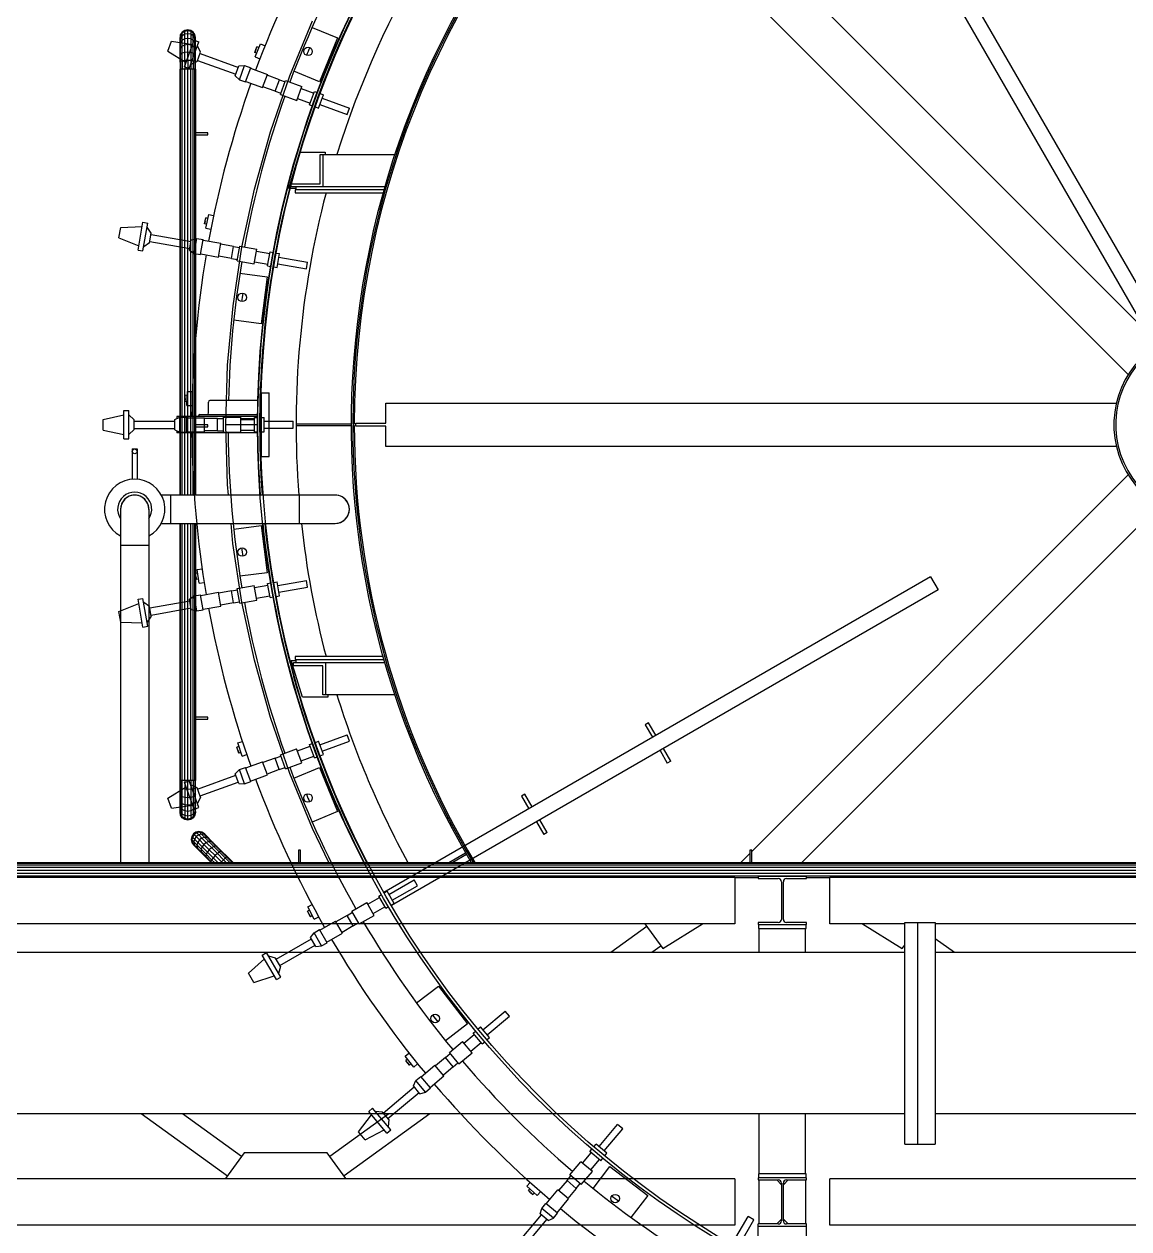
# Model space of a CAD drawing. Header units: metres. Extents: x 0 to 63075, y 0 to 44550.
# Drawn here: x 57811 to 58334, y 39990 to 40560 of the extents above; entities that cross this region are included whole.
import ezdxf

# ---------------------------------------------------------------- set-up
doc = ezdxf.new("R2010")
doc.units = ezdxf.units.M
doc.header["$LTSCALE"] = 75
for name, color, linetype in [('GSB', 7, 'Continuous'), ('ML6', 1, 'Continuous'), ('SDM', 7, 'Continuous'), ('SL1', 8, 'Continuous')]:
    doc.layers.add(name, color=color, linetype=linetype)
doc.styles.add('ROMANS', font='ROMANS.SHX')
doc.dimstyles.new('75___1-75', dxfattribs={"dimscale": 75, "dimtxt": 2.5, "dimasz": 2, "dimexe": 1.5, "dimexo": 1, "dimgap": 0.5, "dimtad": 1, "dimdec": 0, "dimzin": 12, "dimtxsty": 'ROMANS', "dimcen": 0, "dimclrd": 256, "dimclre": 256, "dimclrt": 3, "dimazin": 3, "dimtfac": 1, "dimtdec": 0, "dimtmove": 0, "dimatfit": 0, "dimfxl": 1, "dimlwd": -1, "dimlwe": -1, "dimarcsym": 0})

# ---------------------------------------------------------------- blocks, each defined once
blk = doc.blocks.new('A$C6bae614f')
at = {"layer": 'SL1'}
for p, q in [((401354.3, 46231), (402699.5, 43901)), ((401396.2, 46255.2), (402741.3, 43925.2)), ((401083.6, 45536.7), (402712.1, 43908.1)), ((402615.5, 43811.6), (400987, 45440.2)), ((399633.1, 44891.1), (399627.9, 44883.2)), ((399641.1, 44896.4), (399633.1, 44891.1)), ((399641.1, 44893.3), (399633.1, 44888.1)), ((399633.1, 44888.1), (399633.1, 44891.1)), ((399650.4, 44898.2), (399641.1, 44896.4)), ((399641.1, 44893.3), (399641.1, 44896.4)), ((399650.4, 44895.1), (399641.1, 44893.3)), ((399641.1, 44801.1), (399641.1, 44893.3)), ((399659.7, 44896.4), (399650.4, 44898.2)), ((399650.4, 44895.1), (399650.4, 44898.2)), ((399650.4, 44801.5), (399650.4, 44895.1)), ((399659.7, 44893.3), (399650.4, 44895.1)), ((399667.7, 44891.1), (399659.7, 44896.4)), ((399659.7, 44893.3), (399659.7, 44896.4)), ((399667.7, 44888.1), (399659.7, 44893.3)), ((399659.7, 44893.3), (399659.7, 44801.1)), ((399672.9, 44883.2), (399667.7, 44891.1)), ((399667.7, 44799.9), (399667.7, 44891.1)), ((399971.8, 44753.3), (400043.4, 44926.3)), ((400042.5, 44905.9), (400122.8, 44872.7)), ((399587.9, 44830.3), (399599.4, 44861.9)), ((399599.4, 44861.9), (399666.1, 44852.3)), ((399627.9, 44883.2), (399626, 44873.8)), ((399627.9, 44880.4), (399626, 44871.3)), ((399626, 44871.3), (399626, 44873.8)), ((399627.9, 44872.3), (399626, 44863.9)), ((399626, 44796.1), (399626, 44871.3)), ((399627.9, 44859.3), (399626, 44852)), ((399633.1, 44888.1), (399627.9, 44880.4)), ((399627.9, 44880.4), (399627.9, 44883.2)), ((399627.9, 44872.3), (399627.9, 44880.4)), ((399633.1, 44879.5), (399627.9, 44872.3)), ((399627.9, 44798.1), (399627.9, 44872.3)), ((399633.1, 44865.5), (399627.9, 44859.3)), ((399633.1, 44879.5), (399633.1, 44888.1)), ((399641.1, 44884.2), (399633.1, 44879.5)), ((399633.1, 44865.5), (399633.1, 44879.5)), ((399641.1, 44869.6), (399633.1, 44865.5)), ((399633.1, 44799.9), (399633.1, 44865.5)), ((399640.4, 44781.7), (399670.8, 44865.3)), ((399650.4, 44885.9), (399641.1, 44884.2)), ((399650.4, 44871.1), (399641.1, 44869.6)), ((399659.7, 44884.2), (399650.4, 44885.9)), ((399659.7, 44869.6), (399650.4, 44871.1)), ((399655.2, 44776.3), (399685.7, 44859.9)), ((399667.7, 44879.5), (399659.7, 44884.2)), ((399667.7, 44865.5), (399659.7, 44869.6)), ((399672.9, 44880.4), (399667.7, 44888.1)), ((399672.9, 44872.3), (399667.7, 44879.5)), ((399672.9, 44859.3), (399667.7, 44865.5)), ((399670.8, 44865.3), (399685.7, 44859.9)), ((399674.8, 44873.8), (399672.9, 44883.2)), ((399672.9, 44880.4), (399672.9, 44883.2)), ((399674.8, 44871.3), (399672.9, 44880.4)), ((399672.9, 44872.3), (399672.9, 44880.4)), ((399674.8, 44863.9), (399672.9, 44872.3)), ((399672.9, 44859.3), (399672.9, 44872.3)), ((399672.9, 44798.1), (399672.9, 44859.3)), ((399674.8, 44852), (399672.9, 44859.3)), ((399674.8, 44871.3), (399674.8, 44873.8)), ((399674.8, 44796.1), (399674.8, 44871.3)), ((399863.1, 44812.7), (399879.5, 44853.5)), ((399879.5, 44853.5), (399893.9, 44847.7)), ((400122.8, 44872.7), (400065.4, 44734.1)), ((399587.9, 44830.3), (399645.1, 44794.7)), ((399627.9, 44842), (399626, 44836.2)), ((399627.9, 44821.3), (399626, 44817.2)), ((399633.1, 44846.9), (399627.9, 44842)), ((399633.1, 44824.7), (399627.9, 44821.3)), ((399641.1, 44850.2), (399633.1, 44846.9)), ((399641.1, 44827), (399633.1, 44824.7)), ((399650.4, 44851.4), (399641.1, 44850.2)), ((399650.4, 44827.8), (399641.1, 44827)), ((399659.7, 44850.2), (399650.4, 44851.4)), ((399659.7, 44827), (399650.4, 44827.8)), ((399667.7, 44846.9), (399659.7, 44850.2)), ((399667.7, 44824.7), (399659.7, 44827)), ((399672.9, 44842), (399667.7, 44846.9)), ((399672.9, 44821.3), (399667.7, 44824.7)), ((399674.8, 44836.2), (399672.9, 44842)), ((399674.8, 44817.2), (399672.9, 44821.3)), ((399680.1, 44798), (399690.8, 44827.3)), ((399690.8, 44827.3), (399681.2, 44847.7)), ((399689.4, 44823.5), (399809.8, 44779.7)), ((399861.3, 44826.7), (399868.5, 44844.6)), ((399864.9, 44835.7), (399861.3, 44826.7)), ((399867.7, 44824.2), (399861.3, 44826.7)), ((399864.9, 44835.7), (399868.5, 44844.6)), ((399874.9, 44842), (399868.5, 44844.6)), ((399627.9, 44798.1), (399626, 44796.1)), ((399626, 44796.1), (399626, 44773.8)), ((399633.1, 44799.9), (399627.9, 44798.1)), ((399627.9, 44798.1), (399627.9, 44773.8)), ((399633.1, 44799.9), (399633.1, 44773.8)), ((399641.1, 44801.1), (399633.1, 44799.9)), ((399640.4, 44781.7), (399655.2, 44776.3)), ((399650.4, 44801.5), (399641.1, 44801.1)), ((399641.1, 44801.1), (399641.1, 44773.8)), ((399659.7, 44801.1), (399650.4, 44801.5)), ((399650.4, 44801.5), (399650.4, 44773.8)), ((399659.7, 44801.1), (399659.7, 44773.8)), ((399667.7, 44799.9), (399659.7, 44801.1)), ((399680.1, 44798), (399659.7, 44788.6)), ((399667.7, 44799.9), (399667.7, 44773.8)), ((399672.9, 44798.1), (399667.7, 44799.9)), ((399674.8, 44796.1), (399672.9, 44798.1)), ((399672.9, 44798.1), (399672.9, 44773.8)), ((399674.8, 44773.8), (399674.8, 44796.1)), ((399681.5, 44801.8), (399801.9, 44758)), ((399800.3, 44753.5), (399811.4, 44784.2)), ((399811.4, 44784.2), (399829.7, 44785.6)), ((399813.3, 44740.7), (399829.7, 44785.6)), ((399829.7, 44785.6), (399848.7, 44778.6)), ((399832.4, 44733.7), (399848.7, 44778.6)), ((399848.1, 44776.8), (399901.6, 44757.4)), ((399863.1, 44812.7), (399877.8, 44806.8)), ((399626, 43431.3), (399626, 44773.8)), ((399627.9, 44773.8), (399626, 44773.8)), ((399627.8, 43431.3), (399627.9, 44773.8)), ((399650.4, 44773.8), (399627.9, 44773.8)), ((399633.1, 43431.3), (399633.1, 44773.8)), ((399641, 43431.3), (399641.1, 44773.8)), ((399659.7, 44773.8), (399650.4, 44773.8)), ((399650.4, 43431.3), (399650.4, 44773.8)), ((399659.7, 43431.3), (399659.7, 44773.8)), ((399672.9, 44773.8), (399659.7, 44773.8)), ((399667.6, 43431.3), (399667.7, 44773.8)), ((399672.9, 43431.3), (399672.9, 44773.8)), ((399674.8, 44773.8), (399672.9, 44773.8)), ((399674.8, 44773.8), (399674.8, 43431.3)), ((399800.3, 44753.5), (399813.3, 44740.7)), ((399813.3, 44740.7), (399832.4, 44733.7)), ((399886.5, 44716), (399901.6, 44757.4)), ((399939.1, 44740.6), (399900.6, 44754.8)), ((399910.7, 44576.4), (399971.8, 44753.3)), ((399926.1, 44704.8), (399939.1, 44740.6)), ((399939.1, 44740.6), (399957.3, 44734)), ((399942.7, 44694), (399958.8, 44738.1)), ((399958.8, 44738.1), (400009.8, 44719.6)), ((400065.4, 44734.1), (399985.1, 44767.3)), ((399833.1, 44735.5), (399886.5, 44716)), ((399926.1, 44704.8), (399887.5, 44718.7)), ((399926.1, 44704.8), (399944.3, 44698.2)), ((399993.8, 44675.4), (400009.8, 44719.6)), ((400007.5, 44713.3), (400047.7, 44698.6)), ((400034.3, 44662), (400049.5, 44703.8)), ((400049.5, 44703.8), (400059, 44700.3)), ((399942.7, 44694), (399993.8, 44675.4)), ((399996.1, 44681.7), (400036.2, 44667.1)), ((400034.3, 44662), (400043.8, 44658.5)), ((400063, 44651.5), (400078.2, 44693.4)), ((400067, 44662.5), (400152.8, 44631.2)), ((400067.9, 44697.1), (400078.2, 44693.4)), ((400074.2, 44682.4), (400160, 44651.2)), ((400052.7, 44655.3), (400063, 44651.5)), ((400152.8, 44631.2), (400160, 44651.2)), ((399713.9, 44573.8), (399674.8, 44573.8)), ((399674.8, 44567.5), (399713.9, 44567.5)), ((399713.9, 44567.5), (399713.9, 44573.8)), ((399860.4, 44396), (399910.7, 44576.4)), ((399968.7, 44397.4), (400003.7, 44512.4)), ((400003.7, 44512.4), (400083.7, 44512.4)), ((400083.7, 44512.4), (400083.7, 44505)), ((400068.2, 44413), (400068.2, 44505)), ((400068.2, 44505), (400303, 44505)), ((400077.7, 44403.4), (400077.7, 44505)), ((399821.1, 44213), (399860.4, 44396)), ((399991.9, 44397.4), (399968.7, 44397.4)), ((399976.1, 44403.4), (399976.1, 44413)), ((399976.1, 44413), (400068.2, 44413)), ((400271.5, 44403.4), (399976.1, 44403.4)), ((399991.9, 44393.9), (399991.9, 44403.4)), ((399989.4, 44393.9), (399989.4, 44384.4)), ((400268.7, 44393.9), (399989.4, 44393.9)), ((399989.4, 44384.4), (400266, 44384.4)), ((399493.5, 44203.7), (399508.9, 44291.3)), ((399508.9, 44291.3), (399524.5, 44288.5)), ((399509.1, 44201), (399524.5, 44288.5)), ((399703.2, 44286.4), (399707.3, 44305.3)), ((399705.2, 44295.8), (399703.2, 44286.4)), ((399710, 44285), (399703.2, 44286.4)), ((399705.2, 44295.8), (399707.3, 44305.3)), ((399714, 44303.8), (399707.3, 44305.3)), ((399707.5, 44272.9), (399716.6, 44315.9)), ((399716.6, 44315.9), (399731.7, 44312.7)), ((399433.4, 44242.4), (399439.2, 44275.5)), ((399439.2, 44275.5), (399506.5, 44277.7)), ((399535.2, 44257.3), (399522.3, 44275.7)), ((399529.8, 44226.7), (399535.2, 44257.3)), ((399534.5, 44253.4), (399660.7, 44231.1)), ((399707.5, 44272.9), (399723, 44269.6)), ((399433.4, 44242.4), (399495.9, 44217.3)), ((399529.8, 44226.7), (399511.3, 44213.8)), ((399530.5, 44230.6), (399656.7, 44208.3)), ((399655.9, 44203.6), (399661.5, 44235.8)), ((399661.5, 44235.8), (399679.2, 44240.3)), ((399670.9, 44193.3), (399679.2, 44240.3)), ((399679.2, 44240.3), (399699.2, 44236.8)), ((399690.9, 44189.8), (399699.2, 44236.8)), ((399698.9, 44235), (399755, 44225.1)), ((399747.3, 44181.8), (399755, 44225.1)), ((399794.8, 44215.1), (399754.5, 44222.3)), ((399788.2, 44177.5), (399794.8, 44215.1)), ((399793, 44028), (399821.1, 44213)), ((399794.8, 44215.1), (399813.9, 44211.7)), ((399806.5, 44169.8), (399814.7, 44216.1)), ((399814.7, 44216.1), (399868.1, 44206.6)), ((399860, 44160.4), (399868.1, 44206.6)), ((399493.5, 44203.7), (399509.1, 44201)), ((399655.9, 44203.6), (399670.9, 44193.3)), ((399670.9, 44193.3), (399690.9, 44189.8)), ((399691.3, 44191.6), (399747.3, 44181.8)), ((399788.2, 44177.5), (399747.8, 44184.5)), ((399788.2, 44177.5), (399807.3, 44174.2)), ((399806.5, 44169.8), (399860, 44160.4)), ((399867, 44200), (399909, 44192.6)), ((399902.2, 44154.2), (399910, 44198)), ((399910, 44198), (399919.9, 44196.2)), ((399929.3, 44194.6), (399940, 44192.7)), ((399932.3, 44148.9), (399940, 44192.7)), ((399938, 44181.2), (400027.9, 44165.4)), ((399814.7, 44131.3), (399900.9, 44120)), ((399861.1, 44167), (399903.2, 44159.6)), ((399902.2, 44154.2), (399912.2, 44152.4)), ((399921.5, 44150.8), (399932.3, 44148.9)), ((399934.3, 44160.4), (400024.2, 44144.4)), ((400024.2, 44144.4), (400027.9, 44165.4)), ((399900.9, 44120), (399881.3, 43971.3)), ((399776, 43841.5), (399793, 44028)), ((399881.3, 43971.3), (399795.1, 43982.6)), ((399770.4, 43654.4), (399776, 43841.5)), ((399647.9, 43714.2), (399649.4, 43758.2)), ((399649.4, 43758.2), (399664.9, 43757.6)), ((399881.6, 43753.4), (399907, 43753.4)), ((399881.6, 43753.4), (399881.6, 43553.4)), ((399907, 43553.4), (399907, 43753.4)), ((399641.4, 43726.8), (399642.1, 43746.1)), ((399641.7, 43736.4), (399641.4, 43726.8)), ((399648.4, 43726.6), (399641.4, 43726.8)), ((399641.7, 43736.4), (399642.1, 43746.1)), ((399649, 43745.8), (399642.1, 43746.1)), ((399647.9, 43714.2), (399663.8, 43713.7)), ((399716, 43691.2), (399716, 43724.6)), ((399871.3, 43729.6), (399719.5, 43729.6)), ((400275.1, 43721.7), (402578.2, 43721.6)), ((400275.1, 43658.2), (400275.1, 43721.7)), ((399383.3, 43670.2), (399449.2, 43684.1)), ((399449.2, 43609), (399449.2, 43697.9)), ((399449.2, 43697.9), (399465, 43697.9)), ((399465, 43609), (399465, 43697.9)), ((399481, 43669), (399465, 43684.9)), ((399609.1, 43669.7), (399625.8, 43677.3)), ((399615.4, 43678.8), (399615.4, 43672.6)), ((399870.5, 43678.8), (399615.4, 43678.8)), ((399625.8, 43629.5), (399625.8, 43677.3)), ((399625.8, 43677.3), (399646.1, 43677.3)), ((399646.1, 43629.5), (399646.1, 43677.3)), ((399646.1, 43675.4), (399703, 43675.4)), ((399684.5, 43680.2), (399684.5, 43678.8)), ((399688.1, 43685.2), (399870.5, 43685.2)), ((399703, 43631.4), (399703, 43675.4)), ((399763.4, 43629.9), (399763.4, 43676.9)), ((399763.4, 43676.9), (399817.7, 43676.9)), ((399817.7, 43629.9), (399817.7, 43676.9)), ((399860.4, 43631.2), (399860.4, 43675.7)), ((399860.4, 43675.7), (399870.4, 43675.7)), ((399879.9, 43675.7), (399890.9, 43675.7)), ((399890.9, 43631.2), (399890.9, 43675.7)), ((399383.3, 43636.6), (399383.3, 43670.2)), ((399383.3, 43636.6), (399449.2, 43622.8)), ((399481, 43637.9), (399465, 43622)), ((399481, 43637.9), (399481, 43669)), ((399481, 43665), (399609.1, 43665)), ((399481, 43641.9), (399609.1, 43641.9)), ((399609.1, 43637.1), (399609.1, 43669.7)), ((399609.1, 43637.1), (399625.8, 43629.5)), ((399713.9, 43652.7), (399674.8, 43652.7)), ((399674.8, 43646.4), (399713.9, 43646.4)), ((399744, 43672.5), (399703, 43672.6)), ((399713.9, 43646.4), (399713.9, 43652.7)), ((399744, 43634.4), (399744, 43672.5)), ((399744, 43672.5), (399763.4, 43672.5)), ((399770.4, 43653.4), (399770.4, 43654.4)), ((399770.4, 43652.4), (399770.4, 43653.4)), ((399870.4, 43653.4), (399770.4, 43653.4)), ((399776, 43465.3), (399770.4, 43652.4)), ((399817.7, 43672.5), (399860.4, 43672.5)), ((399817.7, 43670.2), (399860.4, 43670.2)), ((399817.7, 43636.6), (399860.4, 43636.6)), ((399890.9, 43664), (399982.2, 43664.1)), ((399890.9, 43642.8), (399982.2, 43642.8)), ((399982.2, 43642.8), (399982.2, 43664.1)), ((399991.9, 43656.6), (400165.4, 43656.6)), ((400165.4, 43650.2), (399991.9, 43650.2)), ((400170.4, 43655.8), (400175.1, 43655.8)), ((400175.1, 43651), (400170.4, 43651)), ((400179.9, 43648.6), (400179.9, 43658.2)), ((400179.9, 43658.2), (400275.1, 43658.2)), ((400275.1, 43648.6), (400179.9, 43648.6)), ((400275.1, 43585.1), (400275.1, 43648.6)), ((399449.2, 43609), (399465, 43609)), ((399615.4, 43634.3), (399615.4, 43628)), ((399870.5, 43628), (399615.4, 43628)), ((399625.8, 43629.5), (399646.1, 43629.5)), ((399646.1, 43631.4), (399703, 43631.4)), ((399744, 43634.4), (399703, 43634.2)), ((399744, 43634.4), (399763.4, 43634.4)), ((399763.4, 43629.9), (399817.7, 43629.9)), ((399860.4, 43631.2), (399870.4, 43631.2)), ((399879.9, 43631.2), (399890.9, 43631.2)), ((399475.5, 43576.8), (399490.5, 43576.8)), ((399475.5, 43576.8), (399475.5, 43481.8)), ((399490.5, 43576.8), (399490.5, 43481.8)), ((402578.2, 43585.1), (400275.1, 43585.1)), ((399881.6, 43553.4), (399907, 43553.4)), ((401428.7, 42308.3), (402615.5, 43495)), ((399779.1, 43431.3), (399776, 43465.3)), ((400115.4, 43431.3), (399567.3, 43431.3)), ((399597, 43342.4), (399597, 43431.3)), ((400001.4, 43431.3), (400001.4, 43342.4)), ((399438.6, 43386.9), (399438.5, 42273.3)), ((399527.5, 43386.9), (399527.4, 42273.3)), ((402712.1, 43398.5), (401586.8, 42273.3)), ((399567.3, 43342.4), (400115.4, 43342.4)), ((399625.9, 42531.6), (399626, 43342.4)), ((399627.8, 42531.6), (399627.8, 43342.4)), ((399633.1, 42531.6), (399633.1, 43342.4)), ((399641, 42531.6), (399641, 43342.4)), ((399650.3, 42531.6), (399650.4, 43342.4)), ((399659.7, 42531.6), (399659.7, 43342.4)), ((399667.6, 42531.6), (399667.6, 43342.4)), ((399672.9, 42531.6), (399672.9, 43342.4)), ((399674.8, 43342.4), (399674.7, 42531.6)), ((399792.9, 43278.9), (399787.2, 43342.4)), ((399795.1, 43324.2), (399881.3, 43335.5)), ((399881.3, 43335.5), (399900.8, 43186.8)), ((399527.5, 43272.9), (399438.6, 43272.9)), ((399821.1, 43093.8), (399792.9, 43278.9)), ((399681.9, 43185), (399675, 43184.1)), ((399677.7, 43165), (399675, 43184.1)), ((399676.3, 43174.5), (399675, 43184.1)), ((399680.2, 43197.3), (399695.5, 43199.4)), ((399686.3, 43153.8), (399680.2, 43197.3)), ((399900.8, 43186.8), (399814.7, 43175.5)), ((399676.3, 43174.5), (399677.7, 43165)), ((399684.6, 43166), (399677.7, 43165)), ((399686.3, 43153.8), (399702, 43156)), ((399806.5, 43137), (399859.9, 43146.4)), ((399868.1, 43100.2), (399859.9, 43146.4)), ((399861.1, 43139.8), (399903.2, 43147.2)), ((399902.2, 43152.6), (399912.1, 43154.4)), ((399909.9, 43108.8), (399902.2, 43152.6)), ((399921.5, 43156), (399932.3, 43157.9)), ((399940, 43114.1), (399932.3, 43157.9)), ((399934.3, 43146.5), (400024.2, 43162.4)), ((400027.9, 43141.4), (400024.2, 43162.4)), ((401992.3, 43174.3), (400268.5, 42179.1)), ((401992.3, 43174.3), (402016.4, 43132.4)), ((399493.5, 43103.1), (399509, 43105.9)), ((399524.5, 43018.3), (399509, 43105.9)), ((399655.8, 43103.2), (399670.9, 43113.5)), ((399670.9, 43113.5), (399690.9, 43117)), ((399679.2, 43066.5), (399670.9, 43113.5)), ((399699.2, 43070), (399690.9, 43117)), ((399691.2, 43115.2), (399747.3, 43125.1)), ((399754.9, 43081.7), (399747.3, 43125.1)), ((399788.2, 43129.3), (399747.8, 43122.3)), ((399788.2, 43129.3), (399807.2, 43132.6)), ((399794.8, 43091.8), (399788.2, 43129.3)), ((399814.6, 43090.7), (399806.5, 43137)), ((399866.9, 43106.8), (399909, 43114.2)), ((399909.9, 43108.8), (399919.9, 43110.6)), ((399929.2, 43112.2), (399940, 43114.1)), ((399938, 43125.6), (400027.9, 43141.4)), ((402016.4, 43132.4), (400292.6, 42137.3)), ((399433.3, 43064.4), (399495.8, 43089.5)), ((399508.9, 43015.6), (399493.5, 43103.1)), ((399529.8, 43080.2), (399511.3, 43093.1)), ((399535.2, 43049.6), (399529.8, 43080.2)), ((399530.5, 43076.2), (399656.7, 43098.5)), ((399534.5, 43053.5), (399660.7, 43075.7)), ((399661.5, 43071), (399655.8, 43103.2)), ((399661.5, 43071), (399679.2, 43066.5)), ((399679.2, 43066.5), (399699.2, 43070)), ((399698.9, 43071.9), (399754.9, 43081.7)), ((399794.8, 43091.8), (399754.4, 43084.5)), ((399794.8, 43091.8), (399813.9, 43095.1)), ((399814.6, 43090.7), (399868.1, 43100.2)), ((399860.4, 42910.8), (399821.1, 43093.8)), ((399439.2, 43031.3), (399433.3, 43064.4)), ((399439.2, 43031.3), (399506.5, 43029.1)), ((399535.2, 43049.6), (399522.2, 43031.1)), ((399508.9, 43015.6), (399524.5, 43018.3)), ((399989.4, 42922.4), (399989.4, 42912.9)), ((400266, 42922.4), (399989.4, 42922.4)), ((399910.7, 42730.4), (399860.4, 42910.8)), ((399976.6, 42909.7), (399991.9, 42909.7)), ((400011.6, 42794.7), (399976.6, 42909.7)), ((399983.6, 42893.8), (399983.6, 42903.4)), ((399983.6, 42903.4), (400271.4, 42903.4)), ((400075.7, 42893.8), (399983.6, 42893.8)), ((399989.4, 42912.9), (400268.7, 42912.9)), ((399991.9, 42903.4), (399991.9, 42912.9)), ((400075.7, 42801.8), (400075.7, 42893.8)), ((400085.2, 42801.8), (400085.2, 42903.4)), ((400302.9, 42801.8), (400075.7, 42801.8)), ((400091.6, 42801.8), (400091.6, 42794.7)), ((400091.6, 42794.7), (400011.6, 42794.7)), ((399713.8, 42731.6), (399674.7, 42731.6)), ((399674.7, 42725.3), (399713.8, 42725.3)), ((399713.8, 42725.3), (399713.8, 42731.6)), ((399971.7, 42553.5), (399910.7, 42730.4)), ((401103.3, 42714), (401092.3, 42707.6)), ((401092.3, 42707.6), (401115.2, 42667.9)), ((401126.2, 42674.3), (401103.3, 42714)), ((399807.8, 42650.2), (399822.5, 42655)), ((399821.4, 42608.4), (399807.8, 42650.2)), ((400052.7, 42651.5), (400062.9, 42655.3)), ((400078.1, 42613.4), (400062.9, 42655.3)), ((400066.9, 42644.3), (400152.7, 42675.6)), ((400074.1, 42624.4), (400160, 42655.6)), ((400160, 42655.6), (400152.7, 42675.6)), ((399811.6, 42638.5), (399805, 42636.4)), ((399811, 42618), (399805, 42636.4)), ((399808, 42627.2), (399805, 42636.4)), ((399808, 42627.2), (399811, 42618)), ((399817.6, 42620.2), (399811, 42618)), ((399821.4, 42608.4), (399836.5, 42613.3)), ((399942.7, 42612.8), (399993.7, 42631.4)), ((399958.7, 42568.7), (399942.7, 42612.8)), ((400009.8, 42587.2), (399993.7, 42631.4)), ((399996, 42625.1), (400036.1, 42639.7)), ((400034.2, 42644.8), (400043.7, 42648.3)), ((400049.5, 42603), (400034.2, 42644.8)), ((400067.9, 42609.7), (400078.1, 42613.4)), ((401139.4, 42626.1), (401162.3, 42586.4)), ((401173.3, 42592.7), (401150.4, 42632.5)), ((399813.2, 42566.1), (399832.3, 42573.1)), ((399848.7, 42528.2), (399832.3, 42573.1)), ((399833, 42571.3), (399886.5, 42590.8)), ((399901.5, 42549.4), (399886.5, 42590.8)), ((399926, 42602), (399887.4, 42588.1)), ((399926, 42602), (399944.2, 42608.6)), ((399939, 42566.2), (399926, 42602)), ((399958.7, 42568.7), (400009.8, 42587.2)), ((400007.5, 42593.6), (400047.6, 42608.2)), ((400049.5, 42603), (400058.9, 42606.5)), ((401173.3, 42592.7), (401162.3, 42586.4)), ((399681.4, 42505), (399801.8, 42548.9)), ((399800.2, 42553.3), (399813.2, 42566.1)), ((399811.4, 42522.7), (399800.2, 42553.3)), ((399829.6, 42521.3), (399813.2, 42566.1)), ((399848, 42530), (399901.5, 42549.4)), ((399939, 42566.2), (399900.5, 42552.1)), ((399939, 42566.2), (399957.2, 42572.8)), ((400043.3, 42380.5), (399971.7, 42553.5)), ((399985, 42539.5), (400065.4, 42572.7)), ((400065.4, 42572.7), (400122.8, 42434.1)), ((399587.8, 42476.6), (399645, 42512.1)), ((399625.9, 42434.1), (399625.9, 42531.6)), ((399674.7, 42531.6), (399625.9, 42531.6)), ((399627.8, 42507.3), (399625.9, 42509.4)), ((399627.8, 42531.6), (399627.8, 42422.3)), ((399633.1, 42505.5), (399627.8, 42507.3)), ((399633.1, 42417.3), (399633.1, 42531.6)), ((399641, 42504.3), (399633.1, 42505.5)), ((399640.3, 42525.1), (399655.2, 42530.5)), ((399670.7, 42441.5), (399640.3, 42525.1)), ((399641, 42531.6), (399641, 42409.1)), ((399650.3, 42503.9), (399641, 42504.3)), ((399650.3, 42410.3), (399650.3, 42531.6)), ((399659.7, 42504.3), (399650.3, 42503.9)), ((399685.6, 42447), (399655.2, 42530.5)), ((399680, 42508.8), (399659.6, 42518.3)), ((399659.7, 42531.6), (399659.7, 42409.1)), ((399667.6, 42505.5), (399659.7, 42504.3)), ((399667.6, 42531.6), (399667.6, 42414.3)), ((399672.9, 42507.3), (399667.6, 42505.5)), ((399672.9, 42531.6), (399672.9, 42422.3)), ((399674.7, 42509.3), (399672.9, 42507.3)), ((399674.7, 42453.4), (399674.7, 42531.6)), ((399690.7, 42479.6), (399680, 42508.8)), ((399689.3, 42483.3), (399809.7, 42527.1)), ((399811.4, 42522.7), (399829.6, 42521.3)), ((399829.6, 42521.3), (399848.7, 42528.2)), ((399599.3, 42445), (399587.8, 42476.6)), ((399627.8, 42484.2), (399625.9, 42488.2)), ((399627.8, 42463.4), (399625.9, 42469.3)), ((399633.1, 42480.7), (399627.8, 42484.2)), ((399633.1, 42458.5), (399627.8, 42463.4)), ((399641, 42478.4), (399633.1, 42480.7)), ((399650.3, 42477.6), (399641, 42478.4)), ((399659.7, 42478.4), (399650.3, 42477.6)), ((399667.6, 42480.7), (399659.7, 42478.4)), ((399672.9, 42484.2), (399667.6, 42480.7)), ((399672.9, 42463.4), (399667.6, 42458.5)), ((399674.7, 42488.2), (399672.9, 42484.2)), ((399674.7, 42469.3), (399672.9, 42463.4)), ((399690.7, 42479.6), (399681.1, 42459.2)), ((400713.6, 42489), (400702.6, 42482.7)), ((400702.6, 42482.7), (400725.5, 42442.9)), ((400736.5, 42449.3), (400713.6, 42489)), ((399599.3, 42445), (399666, 42454.5)), ((399627.8, 42446.1), (399625.9, 42453.4)), ((399627.8, 42433.1), (399625.9, 42441.5)), ((399627.8, 42425), (399625.9, 42434.1)), ((399625.9, 42434.1), (399625.9, 42431.6)), ((399627.8, 42422.3), (399625.9, 42431.6)), ((399633.1, 42439.9), (399627.8, 42446.1)), ((399633.1, 42426), (399627.8, 42433.1)), ((399633.1, 42417.3), (399627.8, 42425)), ((399633.1, 42414.3), (399627.8, 42422.3)), ((399641, 42455.2), (399633.1, 42458.5)), ((399641, 42435.8), (399633.1, 42439.9)), ((399641, 42421.2), (399633.1, 42426)), ((399650.3, 42454), (399641, 42455.2)), ((399650.3, 42434.3), (399641, 42435.8)), ((399650.3, 42419.5), (399641, 42421.2)), ((399659.7, 42455.2), (399650.3, 42454)), ((399659.7, 42435.8), (399650.3, 42434.3)), ((399659.7, 42421.2), (399650.3, 42419.5)), ((399667.6, 42458.5), (399659.7, 42455.2)), ((399667.6, 42439.9), (399659.7, 42435.8)), ((399667.6, 42426), (399659.7, 42421.2)), ((399672.9, 42446.1), (399667.6, 42439.9)), ((399672.9, 42433.1), (399667.6, 42426)), ((399672.9, 42425), (399667.6, 42417.3)), ((399672.9, 42422.3), (399667.6, 42414.3)), ((399670.7, 42441.5), (399685.6, 42447)), ((399674.7, 42453.4), (399672.9, 42446.1)), ((399674.7, 42441.5), (399672.9, 42433.1)), ((399674.7, 42434.1), (399672.9, 42425)), ((399674.7, 42431.6), (399672.9, 42422.3)), ((399674.7, 42441.5), (399674.7, 42453.4)), ((399674.7, 42434.1), (399674.7, 42441.5)), ((399674.7, 42431.6), (399674.7, 42434.1)), ((400122.8, 42434.1), (400042.4, 42400.9)), ((399641, 42412.1), (399633.1, 42417.3)), ((399633.1, 42417.3), (399633.1, 42414.3)), ((399641, 42409.1), (399633.1, 42414.3)), ((399650.3, 42410.3), (399641, 42412.1)), ((399650.3, 42407.2), (399641, 42409.1)), ((399659.7, 42412.1), (399650.3, 42410.3)), ((399650.3, 42410.3), (399650.3, 42407.2)), ((399659.7, 42409.1), (399650.3, 42407.2)), ((399667.6, 42417.3), (399659.7, 42412.1)), ((399667.6, 42414.3), (399659.7, 42409.1)), ((400749.6, 42401.1), (400772.6, 42361.4)), ((400783.6, 42367.8), (400760.6, 42407.5)), ((399663.1, 42355.6), (399661.3, 42346.2)), ((399661.3, 42346.2), (399663.1, 42336.9)), ((399663.4, 42344.2), (399661.3, 42346.2)), ((399668.4, 42363.5), (399663.1, 42355.6)), ((399665.3, 42353.4), (399663.1, 42355.6)), ((399665.3, 42353.4), (399663.4, 42344.2)), ((399670.6, 42361.3), (399665.3, 42353.4)), ((399671.7, 42347), (399665.3, 42353.4)), ((399676.3, 42368.8), (399668.4, 42363.5)), ((399670.6, 42361.3), (399668.4, 42363.5)), ((399671.7, 42347), (399669.5, 42338)), ((399678.5, 42366.6), (399670.6, 42361.3)), ((399687.6, 42344.3), (399670.6, 42361.3)), ((399677.1, 42354.8), (399671.7, 42347)), ((399730.5, 42288.2), (399671.7, 42347)), ((399685.7, 42370.6), (399676.3, 42368.8)), ((399678.5, 42366.6), (399676.3, 42368.8)), ((399684.9, 42360.2), (399677.1, 42354.8)), ((399687.8, 42368.6), (399678.5, 42366.6)), ((399678.5, 42366.6), (399684.9, 42360.2)), ((399693.9, 42362.4), (399684.9, 42360.2)), ((399684.9, 42360.2), (399695.2, 42349.9)), ((399695, 42368.8), (399685.7, 42370.6)), ((399687.8, 42368.6), (399685.7, 42370.6)), ((399695.2, 42349.9), (399687.6, 42344.3)), ((399697, 42366.8), (399687.8, 42368.6)), ((399693.9, 42362.4), (399687.8, 42368.6)), ((399702.7, 42361.1), (399693.9, 42362.4)), ((399703.8, 42352.6), (399693.9, 42362.4)), ((399702.9, 42363.5), (399695, 42368.8)), ((399697, 42366.8), (399695, 42368.8)), ((399703.8, 42352.6), (399695.2, 42349.9)), ((399695.2, 42349.9), (399743.7, 42301.4)), ((399704.7, 42361.7), (399697, 42366.8)), ((399755.1, 42308.7), (399697, 42366.8)), ((399709.9, 42356.5), (399702.7, 42361.1)), ((399704.7, 42361.7), (399702.9, 42363.5)), ((399732.6, 42323.7), (399703.8, 42352.6)), ((399711.9, 42351.9), (399703.8, 42352.6)), ((399729.6, 42336.9), (399704.7, 42361.7)), ((399718.4, 42348.1), (399711.9, 42351.9)), ((400095.6, 42273.3), (400043.3, 42380.5)), ((400783.6, 42367.8), (400772.6, 42361.4)), ((399663.1, 42336.9), (399668.4, 42329)), ((399665.1, 42335), (399663.1, 42336.9)), ((399663.4, 42344.2), (399665.1, 42335)), ((399669.5, 42338), (399663.4, 42344.2)), ((399665.1, 42335), (399670.2, 42327.2)), ((399680, 42320), (399665.1, 42335)), ((399670.2, 42327.2), (399668.4, 42329)), ((399669.5, 42338), (399670.8, 42329.3)), ((399708.2, 42299.3), (399669.5, 42338)), ((399695, 42302.4), (399670.2, 42327.2)), ((399670.8, 42329.3), (399675.4, 42322)), ((399682, 42336.7), (399679.4, 42328.2)), ((399679.4, 42328.2), (399680, 42320)), ((399706.9, 42293.1), (399680, 42320)), ((399680, 42320), (399683.9, 42313.6)), ((399687.6, 42344.3), (399682, 42336.7)), ((399701.5, 42330.4), (399687.6, 42344.3)), ((399692.5, 42315), (399692.2, 42307.8)), ((399692.2, 42307.8), (399695, 42302.4)), ((399695.8, 42323), (399692.5, 42315)), ((399701.5, 42330.4), (399695.8, 42323)), ((399709, 42336.2), (399701.5, 42330.4)), ((399718.2, 42313.7), (399701.5, 42330.4)), ((399716.9, 42339.4), (399709, 42336.2)), ((399718.2, 42313.7), (399712.2, 42306.5)), ((399724.1, 42339.7), (399716.9, 42339.4)), ((399725.4, 42319.7), (399718.2, 42313.7)), ((399736.8, 42295.1), (399718.2, 42313.7)), ((399729.6, 42336.9), (399724.1, 42339.7)), ((399732.6, 42323.7), (399725.4, 42319.7)), ((399757.9, 42308.5), (399729.6, 42336.9)), ((399738.8, 42325), (399732.6, 42323.7)), ((399750.1, 42306.2), (399732.6, 42323.7)), ((399743, 42323.5), (399738.8, 42325)), ((399755.1, 42308.7), (399750.1, 42306.2)), ((399757.9, 42308.5), (399755.1, 42308.7)), ((399755.1, 42308.7), (399772.3, 42291.5)), ((399773.6, 42292.8), (399757.9, 42308.5)), ((399999, 42312.4), (399999, 42273.3)), ((400005.3, 42312.4), (399999, 42312.4)), ((400005.3, 42273.3), (400005.3, 42312.4)), ((401422.3, 42312.4), (401422.3, 42273.3)), ((401428.7, 42312.4), (401422.3, 42312.4)), ((401428.7, 42273.3), (401428.7, 42312.4)), ((391265.3, 42273.6), (404575.4, 42273.2)), ((391265.3, 42271.7), (404584.7, 42271.3)), ((399708.5, 42289), (399695, 42302.4)), ((399708.2, 42299.3), (399706.9, 42293.1)), ((399706.9, 42293.1), (399708.5, 42289)), ((399723.2, 42276.8), (399706.9, 42293.1)), ((399712.2, 42306.5), (399708.2, 42299.3)), ((399725.7, 42281.8), (399708.2, 42299.3)), ((399723.4, 42274), (399708.5, 42289)), ((399725.7, 42281.8), (399723.2, 42276.8)), ((399723.2, 42276.8), (399723.4, 42274)), ((399723.2, 42276.8), (399726.7, 42273.3)), ((399723.4, 42274), (399724.1, 42273.3)), ((399730.5, 42288.2), (399725.7, 42281.8)), ((399725.7, 42281.8), (399734.2, 42273.3)), ((399736.8, 42295.1), (399730.5, 42288.2)), ((399730.5, 42288.2), (399745.4, 42273.3)), ((399743.7, 42301.4), (399736.8, 42295.1)), ((399736.8, 42295.1), (399756.4, 42275.5)), ((399750.1, 42306.2), (399743.7, 42301.4)), ((399743.7, 42301.4), (399763, 42282.1)), ((399750.1, 42306.2), (399768.6, 42287.7)), ((399756.4, 42275.5), (399754.2, 42273.3)), ((399772.3, 42291.5), (399756.4, 42275.5)), ((399758.6, 42273.3), (399756.4, 42275.5)), ((399771.8, 42273.3), (399763, 42282.1)), ((399783, 42273.3), (399768.6, 42287.7)), ((399773.6, 42292.8), (399772.3, 42291.5)), ((399790.5, 42273.3), (399772.3, 42291.5)), ((399773.6, 42292.8), (399793.1, 42273.3)), ((400473.6, 42273.3), (400526.1, 42303.6)), ((400529.3, 42298.1), (400486.3, 42273.3)), ((401393.7, 42273.3), (401422.3, 42301.9)), ((391239.2, 42266.4), (404592.6, 42266)), ((391403.6, 42249.2), (404599.8, 42248.8)), ((391405.9, 42258.5), (404475.4, 42258.1)), ((391405.9, 42239.8), (404597.9, 42239.4)), ((391412.2, 42231.9), (404475.4, 42231.5)), ((401375.3, 42226.4), (393280.3, 42226.6)), ((400284.7, 42172.8), (400363.8, 42218.5)), ((400295.3, 42154.5), (400374.4, 42200.1)), ((400374.4, 42200.1), (400363.8, 42218.5)), ((401375.3, 42226.4), (401375.3, 42080.4)), ((401375.3, 42226.3), (401449.3, 42226.3)), ((401449.3, 42224.5), (401375.3, 42224.5)), ((401449.3, 42229.4), (401449.3, 42222.8)), ((401601.3, 42229.4), (401449.3, 42229.4)), ((401449.3, 42222.8), (401512.4, 42222.8)), ((401522.4, 42212.8), (401522.4, 42094)), ((401528.2, 42094), (401528.2, 42212.8)), ((401538.2, 42222.8), (401601.3, 42222.8)), ((401601.3, 42222.8), (401601.3, 42229.4)), ((401601.3, 42226.3), (401675.3, 42226.3)), ((401675.3, 42224.4), (401601.3, 42224.5)), ((409770.3, 42226.1), (401675.3, 42226.3)), ((401675.3, 42080.3), (401675.3, 42226.3)), ((400218.2, 42141.6), (400255.2, 42162.9)), ((400252.5, 42167.7), (400261.2, 42172.7)), ((400274.7, 42129.1), (400252.5, 42167.7)), ((400269.4, 42177.5), (400278.9, 42182.9)), ((400301.1, 42144.4), (400278.9, 42182.9)), ((400034.3, 42122.8), (400028.2, 42119.5)), ((400037.3, 42102.5), (400028.2, 42119.5)), ((400032.7, 42111), (400028.2, 42119.5)), ((400028.5, 42133.6), (400042.2, 42140.9)), ((400049.2, 42094.9), (400028.5, 42133.6)), ((400167.8, 42120.2), (400214.9, 42147.4)), ((400191.3, 42079.5), (400167.8, 42120.2)), ((400238.3, 42106.7), (400214.9, 42147.4)), ((400235, 42112.5), (400272, 42133.9)), ((400274.7, 42129.1), (400283.4, 42134.2)), ((400291.7, 42138.9), (400301.1, 42144.4)), ((401375.3, 42080.4), (399007.1, 42080.4)), ((400032.7, 42111), (400037.3, 42102.5)), ((400043.4, 42105.8), (400037.3, 42102.5)), ((400049.2, 42094.9), (400063.2, 42102.3)), ((400067, 42060.3), (400116.3, 42088.8)), ((400138.3, 42050.7), (400116.3, 42088.8)), ((400153.3, 42106.7), (400117.7, 42086.3)), ((400153.3, 42106.7), (400170, 42116.4)), ((400172.3, 42073.7), (400153.3, 42106.7)), ((400172.3, 42073.7), (400189.1, 42083.4)), ((400191.3, 42079.5), (400238.3, 42106.7)), ((401091.8, 42080.4), (401091.8, 42079.7)), ((401091.8, 42079.7), (401148.3, 42001.8)), ((401148.3, 42001.8), (401273.4, 42080.4)), ((401449.3, 42084), (401449.3, 42077.4)), ((401512.4, 42084), (401449.3, 42084)), ((401601.3, 42084), (401538.2, 42084)), ((401601.3, 42077.4), (401601.3, 42084)), ((401910.9, 42080.3), (401675.3, 42080.3)), ((401777.3, 42080.3), (401902.8, 42001.9)), ((401910.9, 42084.5), (402007.1, 42084.5)), ((401910.9, 41386), (401910.9, 42084.5)), ((401952.1, 41386), (401952.1, 42084.5)), ((402007.1, 42084.5), (402007.1, 41386)), ((404910.9, 42080.2), (402007.1, 42080.3)), ((400037.8, 42036.9), (400048.5, 42051.8)), ((400048.5, 42051.8), (400066.1, 42061.9)), ((400072.4, 42010.4), (400048.5, 42051.8)), ((400090, 42020.6), (400066.1, 42061.9)), ((400089, 42022.2), (400138.3, 42050.7)), ((400172.3, 42073.7), (400136.9, 42053.1)), ((401097.7, 42071.6), (400984.2, 41989.3)), ((401449.3, 42077.4), (401601.3, 42077.4)), ((401450.3, 42077.4), (401450.3, 42064.9)), ((401450.3, 42064.9), (401600.3, 42064.9)), ((401452.3, 41989.3), (401452.3, 42064.9)), ((401598.3, 41989.3), (401598.3, 42064.9)), ((401600.3, 42064.9), (401600.3, 42077.4)), ((399929.2, 41968.7), (400040.2, 42032.8)), ((399940.8, 41948.7), (400051.8, 42012.8)), ((400054.2, 42008.7), (400037.8, 42036.9)), ((400054.2, 42008.7), (400072.4, 42010.4)), ((400072.4, 42010.4), (400090, 42020.6)), ((401142.4, 42009.9), (401114, 41989.3)), ((401902.8, 42001.9), (401910.9, 42013.1)), ((401910.9, 42008.3), (401908.7, 42010)), ((402067.4, 41989.3), (402007.1, 42032.8)), ((401910.9, 41989.3), (399007.1, 41989.4)), ((399842, 41924.4), (399892.2, 41969.4)), ((399885.3, 41981.3), (399899, 41989.2)), ((399929.7, 41904.3), (399885.3, 41981.3)), ((399943.4, 41912.2), (399899, 41989.2)), ((399927.3, 41972.2), (399905.5, 41978)), ((399942.8, 41945.3), (399927.3, 41972.2)), ((404910.9, 41989.2), (402007.1, 41989.3)), ((399942.8, 41945.3), (399936.9, 41923.5)), ((399858.8, 41895.3), (399842, 41924.4)), ((399858.8, 41895.3), (399922.8, 41916.3)), ((399929.7, 41904.3), (399943.4, 41912.2)), ((400371.6, 41830.6), (400440.6, 41883.6)), ((400440.6, 41883.6), (400531.9, 41764.6)), ((400581.1, 41746.3), (400651, 41805.1)), ((400594.7, 41730.1), (400664.7, 41788.7)), ((400664.7, 41788.7), (400651, 41805.1)), ((400531.9, 41764.6), (400463, 41711.6)), ((400550.2, 41735.6), (400557.9, 41742.1)), ((400565.2, 41748.2), (400573.6, 41755.2)), ((400602.2, 41721.2), (400573.6, 41755.2)), ((400475.1, 41674.2), (400516.7, 41709.1)), ((400546.9, 41673.1), (400516.7, 41709.1)), ((400521, 41704), (400553.7, 41731.4)), ((400542.6, 41678.3), (400575.3, 41705.7)), ((400578.8, 41701.5), (400550.2, 41735.6)), ((400578.8, 41701.5), (400586.5, 41708)), ((400593.8, 41714.1), (400602.2, 41721.2)), ((400335.6, 41663.3), (400347.8, 41672.8)), ((400362.7, 41628.7), (400335.6, 41663.3)), ((400463.1, 41658.4), (400478, 41670.8)), ((400505.3, 41638.2), (400475.1, 41674.2)), ((400505.3, 41638.2), (400546.9, 41673.1)), ((400343.2, 41653.5), (400337.7, 41649.3)), ((400349.6, 41634.1), (400337.7, 41649.3)), ((400343.6, 41641.7), (400337.7, 41649.3)), ((400343.6, 41641.7), (400349.6, 41634.1)), ((400355.1, 41638.4), (400349.6, 41634.1)), ((400362.7, 41628.7), (400375.2, 41638.4)), ((400386.2, 41597.7), (400429.8, 41634.3)), ((400458.1, 41600.6), (400429.8, 41634.3)), ((400463.1, 41658.4), (400431.6, 41632.2)), ((400487.6, 41629.2), (400456.3, 41602.7)), ((400487.6, 41629.2), (400463.1, 41658.4)), ((400487.6, 41629.2), (400502.4, 41641.6)), ((400361.6, 41569.6), (400369.4, 41586.1)), ((400369.4, 41586.1), (400385, 41599.2)), ((400400.1, 41549.5), (400369.4, 41586.1)), ((400415.7, 41562.6), (400385, 41599.2)), ((400414.5, 41564), (400458.1, 41600.6)), ((400266.5, 41483.6), (400364.6, 41566)), ((400281.3, 41465.9), (400379.5, 41548.3)), ((400382.5, 41544.6), (400361.6, 41569.6)), ((400382.5, 41544.6), (400400.1, 41549.5)), ((400400.1, 41549.5), (400415.7, 41562.6)), ((401910.9, 41481.3), (399007.1, 41481.4)), ((399775.4, 41285), (399503.8, 41481.3)), ((399820, 41346.8), (399633.9, 41481.3)), ((400283.8, 41481.3), (400098.4, 41346.8)), ((400413.6, 41481.3), (400143.1, 41285.2)), ((400188.2, 41424.8), (400229.8, 41477.8)), ((400221, 41488.4), (400233.1, 41498.5)), ((400278.1, 41420.3), (400221, 41488.4)), ((400290.2, 41430.4), (400233.1, 41498.5)), ((400263.9, 41486.7), (400241.5, 41488.6)), ((400283.9, 41462.8), (400263.9, 41486.7)), ((401452.3, 41291.9), (401452.3, 41481.3)), ((401598.3, 41291.9), (401598.3, 41481.3)), ((404910.9, 41481.2), (402007.1, 41481.3)), ((400283.9, 41462.8), (400281.9, 41440.4)), ((400947, 41377.8), (401005.7, 41447.7)), ((400963.2, 41364.1), (401022, 41434.1)), ((401022, 41434.1), (401005.7, 41447.7)), ((400209.8, 41399.1), (400188.2, 41424.8)), ((400209.8, 41399.1), (400269.3, 41430.8)), ((400278.1, 41420.3), (400290.2, 41430.4)), ((399828.5, 41358.5), (399769.6, 41276.9)), ((400089.9, 41358.4), (399828.5, 41358.5)), ((400149, 41277.1), (400089.9, 41358.4)), ((400895.2, 41325.7), (400922.6, 41358.4)), ((400918.5, 41361.9), (400924.9, 41369.6)), ((400952.5, 41333.3), (400918.5, 41361.9)), ((400931, 41376.9), (400938.1, 41385.2)), ((400972.2, 41356.6), (400938.1, 41385.2)), ((401910.9, 41386), (402007.1, 41386)), ((400855.1, 41288.4), (400890.1, 41330)), ((400926, 41299.8), (400890.1, 41330)), ((400920.9, 41304.1), (400948.4, 41336.8)), ((400952.5, 41333.3), (400959, 41341)), ((400965.1, 41348.3), (400972.2, 41356.6)), ((400846.1, 41270.7), (400858.5, 41285.5)), ((400891.1, 41258.2), (400855.1, 41288.4)), ((400891.1, 41258.2), (400926, 41299.8)), ((400928.5, 41246), (400981.5, 41315)), ((400981.5, 41315), (401100.5, 41223.7)), ((401600.3, 41291.9), (401450.3, 41291.9)), ((401450.3, 41291.9), (401450.3, 41279.4)), ((401600.3, 41279.4), (401600.3, 41291.9)), ((401375.3, 41276.4), (393280.3, 41276.6)), ((399769.6, 41276.9), (399769.6, 41276.4)), ((400149, 41276.4), (400149, 41277.1)), ((400719.7, 41253.3), (400730, 41264.9)), ((400752.3, 41224), (400719.7, 41253.3)), ((400728.8, 41245.1), (400724.2, 41240)), ((400846.1, 41270.7), (400819.6, 41239.4)), ((400875.3, 41246.2), (400846.1, 41270.7)), ((400875.3, 41246.2), (400849.1, 41214.7)), ((400875.3, 41246.2), (400887.7, 41261)), ((401375.3, 41276.4), (401375.3, 41130.4)), ((401449.3, 41279.4), (401449.3, 41272.8)), ((401601.3, 41279.4), (401449.3, 41279.4)), ((401449.3, 41272.8), (401512.4, 41272.8)), ((401452.4, 41134), (401452.4, 41272.8)), ((401522.4, 41257.8), (401507.4, 41272.8)), ((401522.4, 41262.8), (401522.4, 41144)), ((401543.2, 41272.8), (401528.2, 41257.8)), ((401528.2, 41144), (401528.2, 41262.8)), ((401538.2, 41272.8), (401601.3, 41272.8)), ((401598.2, 41272.8), (401598.2, 41134)), ((401601.3, 41272.8), (401601.3, 41279.4)), ((409770.3, 41276.1), (401675.3, 41276.3)), ((401675.3, 41130.3), (401675.3, 41276.3)), ((400738.6, 41227), (400724.2, 41240)), ((400731.4, 41233.5), (400724.2, 41240)), ((400731.4, 41233.5), (400738.6, 41227)), ((400743.2, 41232.2), (400738.6, 41227)), ((400752.3, 41224), (400763, 41235.7)), ((400780.9, 41197.6), (400817.5, 41241.2)), ((400814.6, 41169.3), (400851.2, 41212.9)), ((400851.2, 41212.9), (400817.5, 41241.2)), ((401100.5, 41223.7), (401047.5, 41154.7)), ((400761.5, 41165.6), (400766.4, 41183.2)), ((400766.4, 41183.2), (400779.5, 41198.8)), ((400803, 41152.5), (400766.4, 41183.2)), ((400816.1, 41168.1), (400779.5, 41198.8)), ((400803, 41152.5), (400816.1, 41168.1)), ((401375.3, 41130.4), (393280.3, 41130.6)), ((400682.8, 41064.4), (400765.2, 41162.6)), ((400700.5, 41049.5), (400782.9, 41147.7)), ((400786.5, 41144.6), (400761.5, 41165.6)), ((400786.5, 41144.6), (400803, 41152.5)), ((401371.4, 41078.3), (401417, 41157.5)), ((401389.7, 41067.7), (401435.4, 41146.8)), ((401435.4, 41146.8), (401417, 41157.5)), ((401449.3, 40823.5), (401449.3, 41134)), ((401512.4, 41134), (401449.3, 41134)), ((401507.4, 41134), (401522.4, 41149)), ((401528.2, 41149), (401543.2, 41134)), ((401601.3, 41134), (401538.2, 41134)), ((401601.3, 40823.5), (401601.3, 41134)), ((409770.3, 41130.1), (401675.3, 41130.3)), ((401449.3, 41127.4), (401601.3, 41127.4))]:
    blk.add_line(p, q, dxfattribs=at)
for centre, radius in [((402870.4, 43653.3), 3000), ((402870.4, 43653.3), 2990.5), ((400029.5, 44830.2), 13.5), ((399821.7, 44054.8), 13.5), ((399483, 43569.3), 7.5), ((399821.7, 43252), 13.5), ((400029.4, 42476.7), 13.5), ((400430.7, 41781.4), 13.5), ((400998.3, 41213.8), 13.5)]:
    blk.add_circle(centre, radius, dxfattribs=at)
for centre, radius, start, end in [((402870.4, 43653.3), 3000, 352.9702, 184.2441), ((402870.4, 43653.3), 2993.5, 106.4773, 164.4688), ((402870.4, 43653.3), 2878.5, 107.0088, 162.789), ((402870.4, 43653.3), 2705, 330.3863, 210.6755), ((402870.4, 43653.3), 2700, 90.0486, 179.9476), ((402870.4, 43653.3), 2695.2, 90.0487, 179.9475), ((402870.4, 43653.3), 3207.1, 150.3912, 159.6051), ((402870.4, 43653.3), 3092.8, 150.4334, 159.5629), ((402870.4, 43653.3), 3075, 157.2466, 157.7497), ((402870.4, 43653.3), 3207.1, 160.3912, 169.6051), ((402870.4, 43653.3), 3092.8, 160.4334, 169.5629), ((402870.4, 43653.3), 2993.5, 165.6064, 184.2534), ((402870.4, 43653.3), 2878.5, 165.287, 184.4237), ((402870.4, 43653.3), 3207.1, 170.3912, 179.5444), ((402870.4, 43653.3), 3092.8, 170.4334, 178.5864), ((402870.4, 43653.3), 3075, 172.2466, 172.7497), ((402870.4, 43653.3), 300, 315.9801, 294.0162), ((402870.4, 43653.3), 294.3, 316.1943, 293.8019), ((402870.4, 43653.3), 2700, 180.0486, 210.7385), ((402870.4, 43653.3), 2695.2, 180.0487, 210.7987), ((402870.4, 43653.3), 3207.1, 180.4519, 189.6051), ((402870.4, 43653.3), 3092.8, 180.4687, 189.5629), ((399483, 43386.9), 95.2, 297.8163, 242.18), ((399483, 43386.9), 53.9, 325.477, 214.5192), ((399483, 43386.9), 44.4, 359.9981, 179.9981), ((399483, 43386.9), 44.5, 359.3905, 180.6058), ((400115.4, 43386.8), 44.5, 269.3905, 90.6058), ((400115.4, 43386.8), 44.4, 269.9981, 89.9981), ((402870.4, 43653.3), 3000, 185.9488, 207.3874), ((402870.4, 43653.3), 2993.5, 185.9618, 207.4519), ((402870.4, 43653.3), 2878.5, 186.201, 194.7092), ((402870.4, 43653.3), 3075, 187.2466, 187.7497), ((402870.4, 43653.3), 3207.1, 190.3912, 199.6051), ((402870.4, 43653.3), 3092.8, 190.4334, 199.5629), ((402870.4, 43653.3), 2878.5, 197.2072, 208.6477), ((402870.4, 43653.3), 3092.8, 200.4334, 209.5629), ((402870.4, 43653.3), 3207.1, 200.3912, 209.6051), ((402870.4, 43653.3), 3075, 202.2466, 202.7497), ((401512.4, 42212.8), 10, 359.9981, 89.9981), ((401538.2, 42212.8), 10, 89.9981, 179.9981), ((402870.4, 43653.3), 3092.8, 210.4334, 219.5629), ((401512.4, 42094), 10, 269.9981, 359.9981), ((401538.2, 42094), 10, 179.9981, 269.9981), ((402870.4, 43653.3), 3207.1, 210.3912, 219.6051), ((402870.4, 43653.3), 3075, 217.2466, 217.7497), ((402870.4, 43653.3), 3092.8, 220.4334, 229.5629), ((402870.4, 43653.3), 3207.1, 220.3912, 229.6051), ((402870.4, 43653.3), 3092.8, 230.4334, 238.5864), ((401512.4, 41262.8), 10, 359.9981, 89.9981), ((401538.2, 41262.8), 10, 89.9981, 179.9981), ((402870.4, 43653.3), 3075, 232.2466, 232.7497), ((402870.4, 43653.3), 3207.1, 230.3912, 239.5444), ((401512.4, 41144), 10, 269.9981, 359.9981), ((401538.2, 41144), 10, 179.9981, 269.9981)]:
    blk.add_arc(centre, radius, start, end, dxfattribs=at)
for centre, major_axis in [((399719.5, 43724.6), (0, 5)), ((399688.1, 43680.2), (0, 5)), ((399711.7, 43691.2), (0, -6))]:
    blk.add_ellipse(centre, major_axis=major_axis, ratio=0.707107, start_param=0, end_param=1.570796, dxfattribs=at)
blk = doc.blocks.new('zw$15D4')
at = {"layer": 'ML6', "xscale": 0.2502808837766805, "yscale": 0.2502808837766805, "zscale": 0.2502808837766805}
blk.add_blockref('A$C6bae614f', (-85544.74, -3177.34), dxfattribs=at)

msp = doc.modelspace()

# ---------------------------------------------------------------- block references
at = {"layer": 'GSB', "xscale": 0.6000000000000068, "yscale": 0.6000000000000068, "zscale": 0.6000000000000068}
msp.add_blockref('zw$15D4', (49200, 35721.63), dxfattribs=at)

# ---------------------------------------------------------------- leaders
at = {"layer": 'SDM'}
msp.add_leader([(52766.71, 37891.88), (59453.13, 42438.72), (62243.43, 42438.72)], dimstyle='75___1-75', override={"dimtad": 0}, dxfattribs=at)

doc.saveas('drawing.dxf')
